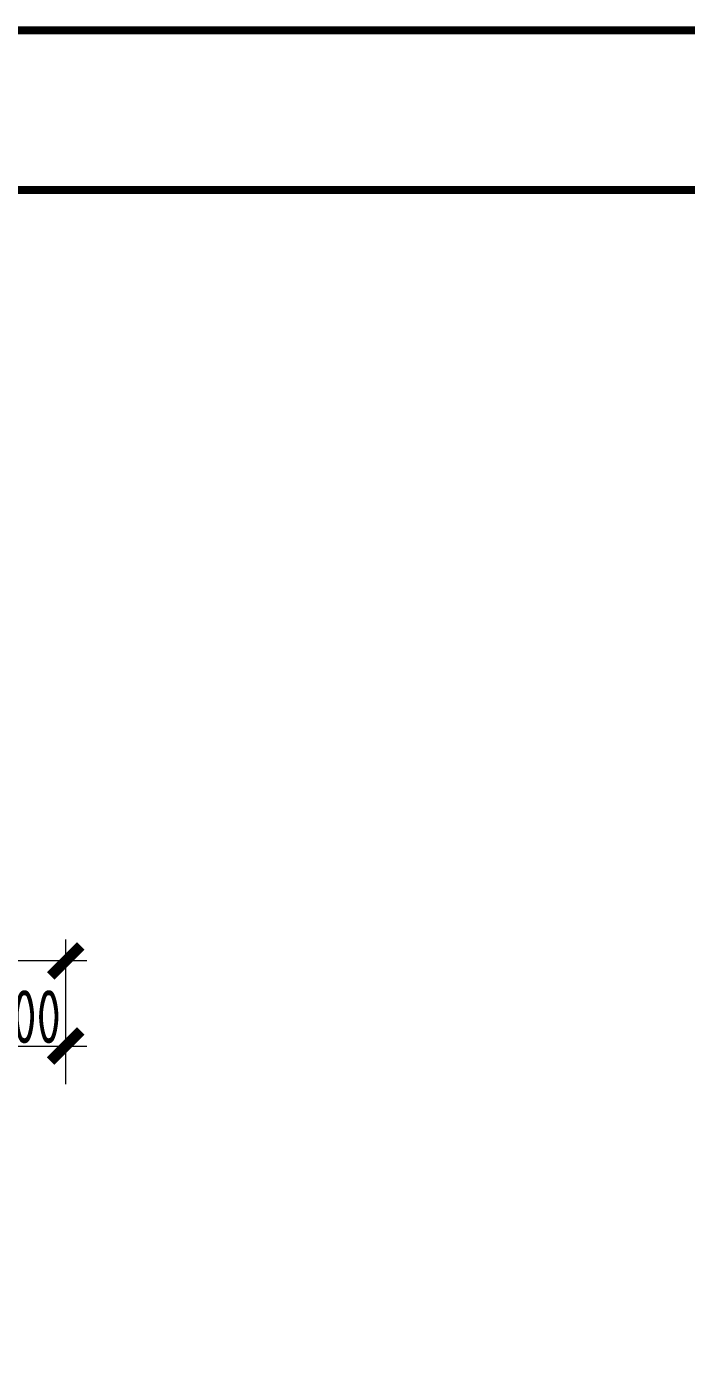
# Model space of a CAD drawing. Extents: x -1201378 to 2367219, y -619313 to 244905.
# Drawn here: x 516673 to 522884, y -182363 to -169915 of the extents above; entities that cross this region are included whole.
import ezdxf
from ezdxf.enums import TextEntityAlignment as Align

# ---------------------------------------------------------------- set-up
doc = ezdxf.new("R2010")
doc.units = 0
doc.header["$LTSCALE"] = 1000
doc.layers.get('0').update_dxf_attribs({"linetype": 'CONTINUOUS'})
doc.layers.get('Defpoints').update_dxf_attribs({"linetype": 'CONTINUOUS'})
doc.layers.add('0-cxFrame', color=155, linetype='CONTINUOUS')
doc.layers.add('0-cxText', color=131, linetype='CONTINUOUS', lineweight=25)
doc.layers.add('S-axis', color=111, linetype='CONTINUOUS', lineweight=0)
doc.styles.add('cx_tuming', font='simhei.ttf')
doc.styles.add('cx_tuqian1', font='')
doc.styles.add('TSSD_Dimension', font='tssdeng.shx', dxfattribs={"width": 0.7, "bigfont": 'hztxt.shx'})
doc.styles.add('黑体', font='simhei.ttf', dxfattribs={"width": 0.8})
doc.styles.get('cx_tuqian1').set_extended_font_data('SimSun')
doc.dimstyles.new('TSSD_200_200', dxfattribs={"dimtxt": 500, "dimasz": 200, "dimexe": 200, "dimexo": 500, "dimgap": 200, "dimtad": 1, "dimdec": 0, "dimzin": 0, "dimdsep": 46, "dimtxsty": 'TSSD_Dimension', "dimblk": 'ARCHTICK', "dimcen": 0, "dimdle": 200, "dimclrt": 7, "dimadec": 0, "dimazin": 0, "dimtfac": 1, "dimtdec": 0, "dimtix": 1, "dimtmove": 2, "dimatfit": 3, "dimfxl": 1, "dimtolj": 1, "dimtzin": 0, "dimarcsym": 0})

# ---------------------------------------------------------------- blocks, each defined once
blk = doc.blocks.new('_ArchTick')
at = {"color": 0, "linetype": 'ByBlock', "const_width": 0.5}
blk.add_lwpolyline([(-0.707, -0.707), (0.707, 0.707)], dxfattribs=at)
blk = doc.blocks.new('*D482')
at = {"layer": 'Defpoints', "color": 0, "transparency": 16777216}
for p in [(-82958, -279500), (-83758, -280358), (-82958, -280358)]:
    blk.add_point(p, dxfattribs=at)
at = {"layer": 'S-axis', "color": 0, "lineweight": -2, "transparency": 16777216}
for p, q in [((-83758, -279858), (-83758, -279300)), ((-82958, -279858), (-82958, -279300)), ((-83958, -279500), (-82758, -279500))]:
    blk.add_line(p, q, dxfattribs=at)
at = {"layer": 'S-axis', "color": 0, "lineweight": -2, "transparency": 16777216, "xscale": 200, "yscale": 200, "zscale": 200, "rotation": 180}
blk.add_blockref('_ArchTick', (-83758, -279500), dxfattribs=at)
at = {"layer": 'S-axis', "color": 0, "lineweight": -2, "transparency": 16777216, "xscale": 200, "yscale": 200, "zscale": 200}
blk.add_blockref('_ArchTick', (-82958, -279500), dxfattribs=at)
at = {"layer": 'S-axis', "color": 7, "transparency": 16777216, "insert": (-83358, -279225), "char_height": 500, "attachment_point": 5, "style": 'TSSD_Dimension'}
blk.add_mtext('\\A1;800', dxfattribs=at)
blk = doc.blocks.new('*D483')
at = {"layer": 'Defpoints', "color": 0, "transparency": 16777216}
for p in [(-82958, -278700), (-268658, -280258), (-82958, -280258)]:
    blk.add_point(p, dxfattribs=at)
at = {"layer": 'S-axis', "color": 0, "lineweight": -2, "transparency": 16777216}
for p, q in [((-268658, -279758), (-268658, -278500)), ((-82958, -279758), (-82958, -278500)), ((-268858, -278700), (-176749, -278700)), ((-82758, -278700), (-174868, -278700))]:
    blk.add_line(p, q, dxfattribs=at)
at = {"layer": 'S-axis', "color": 0, "lineweight": -2, "transparency": 16777216, "xscale": 200, "yscale": 200, "zscale": 200, "rotation": 180}
blk.add_blockref('_ArchTick', (-268658, -278700), dxfattribs=at)
at = {"layer": 'S-axis', "color": 0, "lineweight": -2, "transparency": 16777216, "xscale": 200, "yscale": 200, "zscale": 200}
blk.add_blockref('_ArchTick', (-82958, -278700), dxfattribs=at)
at = {"layer": 'S-axis', "color": 7, "transparency": 16777216, "insert": (-175808, -278425), "char_height": 500, "attachment_point": 5, "style": 'TSSD_Dimension'}
blk.add_mtext('\\A1;185700', dxfattribs=at)
blk = doc.blocks.new('TK22.A0 L(Dragon)')
at = {"layer": '0-cxFrame', "color": 7, "const_width": 0.5}
blk.add_lwpolyline([(0, 0), (-1486, 0), (-1486, 841), (0, 841)], close=True, dxfattribs=at)
at = {"layer": '0-cxFrame', "const_width": 0.5}
blk.add_lwpolyline([(-80, 10), (-1466, 10), (-1466, 831), (-80, 831)], close=True, dxfattribs=at)
at = {"style": '黑体', "flags": 4}
blk.add_attdef('图幅', text='', height=3.3, dxfattribs=at).set_placement((-40, 3), align=Align.RIGHT)
at = {"layer": '0-cxText', "flags": 4}
for tag, height, style, p in [('建设单位', 3.5, 'cx_tuming', (-45, 240)), ('项目名称', 3.5, 'cx_tuming', (-45, 210)), ('子项名称', 3.5, 'cx_tuming', (-45, 180)), ('工程编号', 3.3, 'cx_tuqian1', (-35, 165)), ('图名1', 3.5, 'cx_tuming', (-45, 87)), ('图名2', 3.5, 'cx_tuming', (-45, 79)), ('图名3', 3.5, 'cx_tuming', (-45, 71)), ('出图日期', 3.3, 'cx_tuqian1', (-39, 60)), ('专业', 3.3, 'cx_tuqian1', (-55, 52)), ('图号', 3.3, 'cx_tuqian1', (-55, 44)), ('版次', 3.3, 'cx_tuqian1', (-20, 44))]:
    blk.add_attdef(tag, text='', height=height, dxfattribs=dict(at, style=style)).set_placement(p, align=Align.MIDDLE)
at = {"layer": 'Defpoints', "color": 6, "flags": 4}
for tag, height, style, p in [('tufu', 3.3, '黑体', (-12, 12)), ('dwfname', 4, 'cx_tuqian1', (-80, 3))]:
    blk.add_attdef(tag, text='', height=height, dxfattribs=dict(at, style=style)).set_placement(p, align=Align.RIGHT)
blk = doc.blocks.new('3#轴网')
at = {"layer": 'S-axis'}
for base, p1, p2, picture, middle in [((-82958.5, -278700.4), (-268658.5, -280258.4), (-82958.5, -280258.4), '*D483', (-175808.5, -278425.4)), ((-82958.5, -279500.4), (-83758.5, -280358.4), (-82958.5, -280358.4), '*D482', (-83358.5, -279225.4))]:
    dim = blk.add_linear_dim(base=base, p1=p1, p2=p2, angle=0, dimstyle='TSSD_200_200', dxfattribs=at)
    dim.commit()
    dim.dimension.update_dxf_attribs({"geometry": picture, "text_midpoint": middle, "dimtype": 161})

msp = doc.modelspace()

# ---------------------------------------------------------------- block references
at = {"layer": '0-cxFrame', "xscale": 150, "yscale": 150, "zscale": 150}
msp.add_blockref('TK22.A0 L(Dragon)', (535008.3, -296102.2), dxfattribs=at)
at = {"layer": 'S-axis'}
msp.add_blockref('3#轴网', (600000, 100000), dxfattribs=at)

doc.saveas('drawing.dxf')
